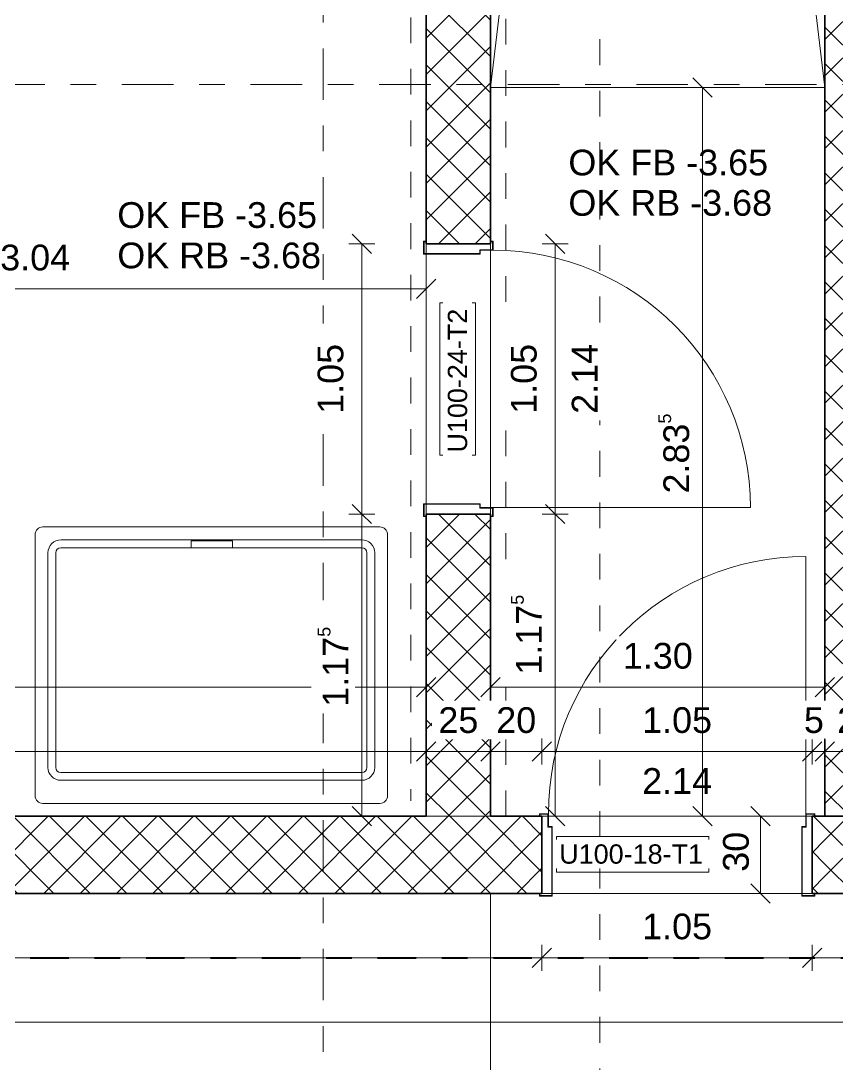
# Model space of a CAD drawing. Header units: metres. Extents: x -35.6 to 33, y -21.5 to 5.9.
# Drawn here: x -5.553 to -2.381, y -3.017 to 1.038 of the extents above; entities that cross this region are included whole.
import ezdxf

# ---------------------------------------------------------------- set-up
doc = ezdxf.new("R2010")
doc.units = ezdxf.units.M
for name, pattern in [('_Rasterlinie_', [0.375, 0.2, -0.05, 0.075, -0.05]), ('Grundrissdarstellung Sturz', [0.25, 0.15, -0.05, 0, -0.05]), ('Strichpunkt - Fein', [0.2, 0.1, -0.05, 0, -0.05]), ('Strichpunkt - Mittel', [0.35, 0.15, -0.1, 0, -0.1])]:
    doc.linetypes.add(name, pattern=pattern)
for name, color, linetype, lineweight in [('A-____-____-DIMS', 7, 'Continuous', 5), ('A-____-____-DIMS-50', 7, 'Continuous', 5), ('A-DETL-GENF-OTLN', 7, 'Continuous', 9), ('A-DOOR-____-IDEN', 7, 'Continuous', 5), ('A-DOOR-____-OTLN', 7, 'Continuous', 9), ('A-DOOR-FRAM-MCUT', 7, 'Continuous', 9), ('A-DOOR-OPNG-OTLN', 7, 'Continuous', 9), ('A-FLOR-____-OTLN', 7, 'Continuous', 9), ('A-FLOR-____-OVHD', 7, 'Strichpunkt - Fein', 9), ('A-WALL-____-MCUT', 7, 'Continuous', 35), ('A-WALL-____-PATT', 7, 'Continuous', 35), ('C-PRKG-____-OTLN', 7, 'Continuous', 9), ('G-____-____-DIMS', 7, 'Continuous', 5), ('Q-SPCQ-____-OTLN', 7, 'Continuous', 9), ('S-GRID-____-OTLN', 7, 'Continuous', 5)]:
    doc.layers.add(name, color=color, linetype=linetype, lineweight=lineweight)
doc.layers.add('A-____-MATC-OTLN', color=7, linetype='Strichpunkt - Mittel', lineweight=40, true_color=0x0080ff)
doc.styles.add('Arial', font='arial.ttf', dxfattribs={"height": 0.1})
doc.styles.add('Arial_1', font='arial.ttf', dxfattribs={"height": 0.075})
doc.dimstyles.new('Arial_2_00mm_fein', dxfattribs={"dimscale": 0.3048, "dimtxt": 0.102026, "dimasz": 0.246063, "dimexe": 0.164042, "dimexo": 0.0625, "dimgap": 0.123031, "dimtad": 1, "dimdec": 1, "dimlfac": 100, "dimrnd": 0.5, "dimdsep": 46, "dimtxsty": 'Arial', "dimblk1": 'OBLIQUE', "dimblk2": 'OBLIQUE', "dimsah": 1, "dimcen": 0.09, "dimazin": 0, "dimtfac": 1, "dimtdec": 4, "dimtix": 1, "dimtmove": 2, "dimatfit": 3, "dimfxl": 0.164042, "dimfxlon": 1, "dimtvp": 1, "dimtfill": 1, "dimtolj": 1, "dimtzin": 0, "dimarcsym": 2})
doc.dimstyles.new('Arial_2_00mm_fein_1', dxfattribs={"dimscale": 0.3048, "dimtxt": 0.102026, "dimasz": 0.246063, "dimexe": 0.164042, "dimexo": 0.0625, "dimgap": 0.123031, "dimtad": 1, "dimrnd": 0.005, "dimzin": 0, "dimdsep": 46, "dimtxsty": 'Arial', "dimblk1": 'OBLIQUE', "dimblk2": 'OBLIQUE', "dimsah": 1, "dimcen": 0.09, "dimazin": 0, "dimtfac": 1, "dimtdec": 4, "dimtix": 1, "dimtmove": 0, "dimatfit": 3, "dimfxl": 0.164042, "dimfxlon": 1, "dimtvp": 1, "dimtfill": 1, "dimtolj": 1, "dimtzin": 0, "dimarcsym": 2})
doc.dimstyles.new('Arial_2_00mm_fein_2', dxfattribs={"dimscale": 0.3048, "dimtxt": 0.102026, "dimasz": 0.246063, "dimexe": 0.164042, "dimexo": 0.0625, "dimgap": 0.123031, "dimtad": 1, "dimdec": 1, "dimlfac": 100, "dimrnd": 0.5, "dimdsep": 46, "dimtxsty": 'Arial', "dimblk1": 'OBLIQUE', "dimblk2": 'OBLIQUE', "dimsah": 1, "dimcen": 0.09, "dimazin": 0, "dimtfac": 1, "dimtdec": 4, "dimtix": 1, "dimtmove": 0, "dimatfit": 3, "dimfxl": 0.164042, "dimfxlon": 1, "dimtvp": 1, "dimtfill": 1, "dimtolj": 1, "dimtzin": 0, "dimarcsym": 2})
doc.dimstyles.new('Arial_2_00mm_fein_3', dxfattribs={"dimscale": 0.3048, "dimtxt": 0.102026, "dimasz": 0.246063, "dimexe": 0.164042, "dimexo": 0.0625, "dimgap": 0.123031, "dimtad": 1, "dimrnd": 0.005, "dimzin": 0, "dimdsep": 46, "dimtxsty": 'Arial', "dimblk1": 'OBLIQUE', "dimblk2": 'OBLIQUE', "dimsah": 1, "dimcen": 0.09, "dimazin": 0, "dimtfac": 1, "dimtdec": 4, "dimtix": 1, "dimtmove": 2, "dimatfit": 3, "dimfxl": 0.164042, "dimfxlon": 1, "dimtvp": 1, "dimtfill": 1, "dimtolj": 1, "dimtzin": 0, "dimarcsym": 2})
doc.dimstyles.new('SUB_Rohbau_fein_1', dxfattribs={"dimscale": 0.3048, "dimtxt": 0.102026, "dimasz": 0.246063, "dimexe": 0.164042, "dimexo": 0.0625, "dimgap": 0.123031, "dimtad": 1, "dimrnd": 0.005, "dimzin": 0, "dimdsep": 46, "dimtxsty": 'Arial', "dimblk1": 'OBLIQUE', "dimblk2": 'OBLIQUE', "dimsah": 1, "dimcen": 0.09, "dimazin": 0, "dimtfac": 1, "dimtdec": 4, "dimtix": 1, "dimtmove": 0, "dimatfit": 3, "dimfxl": 0.164042, "dimfxlon": 1, "dimtvp": 1, "dimtfill": 1, "dimtolj": 1, "dimtzin": 0, "dimarcsym": 2})
pattern_1 = [(45, (0, 0), (-0.0707107, 0.0707107), []), (135, (0, 0), (-0.0707107, -0.0707107), [])]

# ---------------------------------------------------------------- blocks, each defined once
blk = doc.blocks.new('PP_Parkplatz - 2650 x 5000-V8--01_UG_OK_FFB_AF_ru')
at = {"layer": 'C-PRKG-____-OTLN', "color": 253, "true_color": 0x999999}
for p, q in [((-3.728, -7.3523), (-3.728, -2.3534)), ((-3.728, -7.3523), (-3.728, -2.3534)), ((-3.728, -2.3534), (-3.728, -7.3523))]:
    blk.add_line(p, q, dxfattribs=at)
blk = doc.blocks.new('TU DF 1 - Stahlzarge - stumpf einschlagend - ML - 1050 x 2140 - EI30-33618918--01_UG_OK_FFB_AF_ru')
at = {"layer": 'A-DOOR-____-OTLN', "linetype": 'Grundrissdarstellung Sturz'}
for p, q in [((-0.525, 0.125), (0.525, 0.125)), ((-0.525, -0.125), (0.525, -0.125))]:
    blk.add_line(p, q, dxfattribs=at)
at = {"layer": 'A-DOOR-FRAM-MCUT'}
for p, q in [((-0.5, 0.135), (-0.535, 0.135)), ((-0.535, 0.135), (-0.535, 0.125)), ((-0.533, 0.125), (-0.533, 0.133)), ((-0.533, 0.133), (-0.502, 0.133)), ((-0.502, 0.133), (-0.502, 0.083)), ((-0.5, 0.085), (-0.5, 0.135)), ((0.535, 0.135), (0.5, 0.135)), ((0.5, 0.135), (0.5, 0.085)), ((0.502, 0.083), (0.502, 0.133)), ((0.502, 0.133), (0.533, 0.133)), ((0.533, 0.133), (0.533, 0.125)), ((0.535, 0.125), (0.535, 0.135)), ((-0.502, 0.083), (-0.487, 0.083)), ((-0.485, 0.085), (-0.5, 0.085)), ((-0.487, 0.083), (-0.487, -0.133)), ((-0.485, -0.135), (-0.485, 0.085)), ((0.5, 0.085), (0.485, 0.085)), ((0.485, 0.085), (0.485, -0.135)), ((0.487, -0.133), (0.487, 0.083)), ((0.487, 0.083), (0.502, 0.083)), ((-0.535, -0.125), (-0.535, -0.135)), ((-0.535, -0.135), (-0.485, -0.135)), ((-0.533, -0.133), (-0.533, -0.125)), ((-0.487, -0.133), (-0.533, -0.133)), ((0.485, -0.135), (0.535, -0.135)), ((0.533, -0.133), (0.487, -0.133)), ((0.533, -0.125), (0.533, -0.133)), ((0.535, -0.135), (0.535, -0.125))]:
    blk.add_line(p, q, dxfattribs=at)
at = {"layer": 'A-DOOR-OPNG-OTLN'}
blk.add_line((0.5, 0.135), (0.5, 1.135), dxfattribs=at)
blk.add_arc((0.5, 0.135), 1, 90, 180, dxfattribs=at)
blk = doc.blocks.new('TU DF 1 - Stahlzarge - stumpf einschlagend - ML - 1050 x 2140 - EI30-selbstschliessend-32256519--01_UG_OK_FFB_AF_ru')
at = {"layer": 'A-DOOR-____-OTLN', "linetype": 'Grundrissdarstellung Sturz'}
for p, q in [((-0.525, 0.15), (0.525, 0.15)), ((-0.525, -0.15), (0.525, -0.15))]:
    blk.add_line(p, q, dxfattribs=at)
at = {"layer": 'A-DOOR-FRAM-MCUT'}
for p, q in [((-0.5, 0.16), (-0.535, 0.16)), ((-0.535, 0.16), (-0.535, 0.15)), ((-0.533, 0.15), (-0.533, 0.158)), ((-0.533, 0.158), (-0.502, 0.158)), ((-0.502, 0.158), (-0.502, 0.108)), ((-0.5, 0.11), (-0.5, 0.16)), ((0.535, 0.16), (0.5, 0.16)), ((0.5, 0.16), (0.5, 0.11)), ((0.502, 0.108), (0.502, 0.158)), ((0.502, 0.158), (0.533, 0.158)), ((0.533, 0.158), (0.533, 0.15)), ((0.535, 0.15), (0.535, 0.16)), ((-0.502, 0.108), (-0.487, 0.108)), ((-0.485, 0.11), (-0.5, 0.11)), ((-0.487, 0.108), (-0.487, -0.158)), ((-0.485, -0.16), (-0.485, 0.11)), ((0.5, 0.11), (0.485, 0.11)), ((0.485, 0.11), (0.485, -0.16)), ((0.487, -0.158), (0.487, 0.108)), ((0.487, 0.108), (0.502, 0.108)), ((-0.535, -0.15), (-0.535, -0.16)), ((-0.535, -0.16), (-0.485, -0.16)), ((-0.533, -0.158), (-0.533, -0.15)), ((-0.487, -0.158), (-0.533, -0.158)), ((0.485, -0.16), (0.535, -0.16)), ((0.533, -0.158), (0.487, -0.158)), ((0.533, -0.15), (0.533, -0.158)), ((0.535, -0.16), (0.535, -0.15))]:
    blk.add_line(p, q, dxfattribs=at)
at = {"layer": 'A-DOOR-OPNG-OTLN'}
blk.add_line((0.5, 0.16), (0.5, 1.16), dxfattribs=at)
blk.add_arc((0.5, 0.16), 1, 90, 180, dxfattribs=at)
blk = doc.blocks.new('Müllcontainer-1100 L - schwarz-21101845--01_UG_OK_FFB_AF_ru')
at = {"layer": 'Q-SPCQ-____-OTLN'}
for p, q in [((0.655, 0.775), (-0.655, 0.775)), ((-0.685, 0.745), (-0.685, -0.27)), ((0.685, -0.27), (0.685, 0.745)), ((0.585, 0.694), (-0.585, 0.694)), ((-0.584, 0.725), (0.584, 0.725)), ((-0.0783, 0.7205), (-0.0783, 0.6962)), ((-0.0683, 0.7205), (-0.0783, 0.7205)), ((-0.0683, 0.7205), (0.0728, 0.7205)), ((0.0828, 0.7205), (0.0728, 0.7205)), ((0.0828, 0.6962), (0.0828, 0.7205)), ((-0.635, -0.16), (-0.635, 0.674)), ((-0.605, 0.674), (-0.605, -0.16)), ((0.605, -0.16), (0.605, 0.674)), ((0.635, 0.674), (0.635, -0.16)), ((-0.585, -0.18), (0.585, -0.18)), ((0.585, -0.21), (-0.585, -0.21)), ((-0.655, -0.3), (0.655, -0.3))]:
    blk.add_line(p, q, dxfattribs=at)
for centre, radius, start, end in [((-0.655, 0.745), 0.03, 90, 180), ((0.655, 0.745), 0.03, 360, 90), ((-0.584, 0.674), 0.051, 90, 180), ((-0.585, 0.674), 0.02, 90, 180), ((0.584, 0.674), 0.051, 0, 90), ((0.585, 0.674), 0.02, 360, 90), ((-0.585, -0.16), 0.05, 180, 270), ((-0.585, -0.16), 0.02, 180, 270), ((0.585, -0.16), 0.02, 270, 0), ((0.585, -0.16), 0.05, 270, 0), ((-0.655, -0.27), 0.03, 180, 270), ((0.655, -0.27), 0.03, 270, 0)]:
    blk.add_arc(centre, radius, start, end, dxfattribs=at)
blk = doc.blocks.new('Rampenpfeil - Regulär-39786314--01_UG_OK_FFB_AF_ru')
at = {"layer": 'A-DETL-GENF-OTLN'}
for p, q in [((3.8825, 0.8344), (0, 1.3)), ((0, 0), (3.8825, 0.4656))]:
    blk.add_line(p, q, dxfattribs=at)
blk = doc.blocks.new('DE_Detailverweis - mit_Rahmen-56961640--01_UG_OK_FFB_AF_ru')
at = {"layer": 'A-DETL-GENF-OTLN', "color": 30, "linetype": 'Strichpunkt - Fein', "true_color": 0xff8000}
blk.add_line((19.26, 0), (19.26, 22.795), dxfattribs=at)
blk = doc.blocks.new('DIMBLOCK41--01_UG_OK_FFB_AF_ru')
at = {"layer": 'A-____-____-DIMS-50'}
for p, q in [((-9.933, -1.8015), (-9.933, -1.7515)), ((-9.933, -1.8015), (-9.8955, -1.764)), ((-3.978, -1.8015), (-3.978, -1.7515)), ((-3.978, -1.8015), (-3.9405, -1.764)), ((-9.933, -1.8015), (-9.9705, -1.839)), ((-9.933, -1.8015), (-3.978, -1.8015)), ((-9.933, -1.8015), (-9.933, -1.8515)), ((-3.978, -1.8015), (-4.0155, -1.839)), ((-3.978, -1.8015), (-3.978, -1.8515))]:
    blk.add_line(p, q, dxfattribs=at)
at = {"layer": 'A-____-____-DIMS-50', "color": 0, "insert": (-7.1172, -1.6294), "char_height": 0.1, "width": 0.388091, "attachment_point": 1, "line_spacing_factor": 0.941778, "style": 'Arial', "bg_fill": 3, "box_fill_scale": 1.25, "bg_fill_color": 256, "bg_fill_true_color": 13158600, "bg_fill_transparency": 0}
blk.add_mtext('5.95\\A2\\H0.5x;\\S5^  ;\\H2x;', dxfattribs=at)
blk = doc.blocks.new('_Oblique')
at = {"color": 0, "linetype": 'ByBlock', "lineweight": -2}
blk.add_line((-0.5, -0.5), (0.5, 0.5), dxfattribs=at)
blk = doc.blocks.new('DIMBLOCK42--01_UG_OK_FFB_AF_ru')
at = {"layer": 'A-____-____-DIMS-50'}
for p, q in [((-3.978, -1.8015), (-3.978, -1.7515)), ((-3.978, -1.8015), (-3.9405, -1.764)), ((-3.728, -1.8015), (-3.728, -1.7515)), ((-3.728, -1.8015), (-3.6905, -1.764)), ((-3.978, -1.8015), (-4.0155, -1.839)), ((-3.978, -1.8015), (-3.728, -1.8015)), ((-3.978, -1.8015), (-3.978, -1.8515)), ((-3.728, -1.8015), (-3.7655, -1.839)), ((-3.728, -1.8015), (-3.728, -1.8515))]:
    blk.add_line(p, q, dxfattribs=at)
at = {"layer": 'A-____-____-DIMS-50', "color": 0, "insert": (-3.9306, -1.6294), "char_height": 0.1, "width": 0.186088, "attachment_point": 1, "line_spacing_factor": 0.941778, "style": 'Arial', "bg_fill": 3, "box_fill_scale": 1.25, "bg_fill_color": 256, "bg_fill_true_color": 13158600, "bg_fill_transparency": 0}
blk.add_mtext('25', dxfattribs=at)
blk = doc.blocks.new('DIMBLOCK43--01_UG_OK_FFB_AF_ru')
at = {"layer": 'A-____-____-DIMS-50'}
for p, q in [((-3.728, -1.8015), (-3.728, -1.7515)), ((-3.728, -1.8015), (-3.6905, -1.764)), ((-3.528, -1.8015), (-3.528, -1.7515)), ((-3.528, -1.8015), (-3.4905, -1.764)), ((-3.728, -1.8015), (-3.7655, -1.839)), ((-3.728, -1.8015), (-3.528, -1.8015)), ((-3.728, -1.8015), (-3.728, -1.8515)), ((-3.528, -1.8015), (-3.5655, -1.839)), ((-3.528, -1.8015), (-3.528, -1.8515))]:
    blk.add_line(p, q, dxfattribs=at)
at = {"layer": 'A-____-____-DIMS-50', "color": 0, "insert": (-3.7056, -1.6294), "char_height": 0.1, "width": 0.186088, "attachment_point": 1, "line_spacing_factor": 0.941778, "style": 'Arial', "bg_fill": 3, "box_fill_scale": 1.25, "bg_fill_color": 256, "bg_fill_true_color": 13158600, "bg_fill_transparency": 0}
blk.add_mtext('20', dxfattribs=at)
blk = doc.blocks.new('DIMBLOCK44--01_UG_OK_FFB_AF_ru')
at = {"layer": 'A-____-____-DIMS-50'}
for p, q in [((-3.528, -1.8015), (-3.528, -1.7515)), ((-3.528, -1.8015), (-3.4905, -1.764)), ((-2.478, -1.8015), (-2.478, -1.7515)), ((-2.478, -1.8015), (-2.4405, -1.764)), ((-3.528, -1.8015), (-3.5655, -1.839)), ((-3.528, -1.8015), (-2.478, -1.8015)), ((-3.528, -1.8015), (-3.528, -1.8515)), ((-2.478, -1.8015), (-2.5155, -1.839)), ((-2.478, -1.8015), (-2.478, -1.8515))]:
    blk.add_line(p, q, dxfattribs=at)
at = {"layer": 'A-____-____-DIMS-50', "color": 0, "char_height": 0.1, "width": 0.325653, "attachment_point": 1, "line_spacing_factor": 0.941778, "style": 'Arial', "bg_fill": 3, "box_fill_scale": 1.25, "bg_fill_color": 256, "bg_fill_true_color": 13158600, "bg_fill_transparency": 0}
for s, insert in [('1.05', (-3.1387, -1.6294)), ('2.14', (-3.1387, -1.8661))]:
    blk.add_mtext(s, dxfattribs=dict(at, insert=insert))
blk = doc.blocks.new('DIMBLOCK45--01_UG_OK_FFB_AF_ru')
at = {"layer": 'A-____-____-DIMS-50'}
for p, q in [((-2.478, -1.8015), (-2.478, -1.7515)), ((-2.478, -1.8015), (-2.4405, -1.764)), ((-2.428, -1.8015), (-2.428, -1.7515)), ((-2.428, -1.8015), (-2.3905, -1.764)), ((-2.478, -1.8015), (-2.5155, -1.839)), ((-2.478, -1.8015), (-2.428, -1.8015)), ((-2.478, -1.8015), (-2.478, -1.8515)), ((-2.428, -1.8015), (-2.4655, -1.839)), ((-2.428, -1.8015), (-2.428, -1.8515))]:
    blk.add_line(p, q, dxfattribs=at)
at = {"layer": 'A-____-____-DIMS-50', "color": 0, "insert": (-2.5098, -1.6294), "char_height": 0.1, "width": 0.093044, "attachment_point": 1, "line_spacing_factor": 0.941778, "style": 'Arial', "bg_fill": 3, "box_fill_scale": 1.25, "bg_fill_color": 256, "bg_fill_true_color": 13158600, "bg_fill_transparency": 0}
blk.add_mtext('5', dxfattribs=at)
blk = doc.blocks.new('DIMBLOCK46--01_UG_OK_FFB_AF_ru')
at = {"layer": 'A-____-____-DIMS-50'}
for p, q in [((-2.428, -1.8015), (-2.428, -1.7515)), ((-2.428, -1.8015), (-2.3905, -1.764)), ((-2.178, -1.8015), (-2.178, -1.7515)), ((-2.178, -1.8015), (-2.1405, -1.764)), ((-2.428, -1.8015), (-2.4655, -1.839)), ((-2.428, -1.8015), (-2.178, -1.8015)), ((-2.428, -1.8015), (-2.428, -1.8515)), ((-2.178, -1.8015), (-2.2155, -1.839)), ((-2.178, -1.8015), (-2.178, -1.8515))]:
    blk.add_line(p, q, dxfattribs=at)
at = {"layer": 'A-____-____-DIMS-50', "color": 0, "insert": (-2.3806, -1.6294), "char_height": 0.1, "width": 0.186088, "attachment_point": 1, "line_spacing_factor": 0.941778, "style": 'Arial', "bg_fill": 3, "box_fill_scale": 1.25, "bg_fill_color": 256, "bg_fill_true_color": 13158600, "bg_fill_transparency": 0}
blk.add_mtext('25', dxfattribs=at)
blk = doc.blocks.new('DIMBLOCK58--01_UG_OK_FFB_AF_ru')
at = {"layer": 'A-____-____-DIMS-50'}
for p, q in [((-3.728, -1.5515), (-3.728, -1.5015)), ((-3.728, -1.5515), (-3.6905, -1.514)), ((-2.428, -1.5515), (-2.428, -1.5015)), ((-2.428, -1.5515), (-2.3905, -1.514)), ((-3.728, -1.5515), (-3.7655, -1.589)), ((-3.728, -1.5515), (-2.428, -1.5515)), ((-3.728, -1.5515), (-3.728, -1.6015)), ((-2.428, -1.5515), (-2.4655, -1.589)), ((-2.428, -1.5515), (-2.428, -1.6015))]:
    blk.add_line(p, q, dxfattribs=at)
at = {"layer": 'A-____-____-DIMS-50', "color": 0, "insert": (-3.2137, -1.3794), "char_height": 0.1, "width": 0.325653, "attachment_point": 1, "line_spacing_factor": 0.941778, "style": 'Arial', "bg_fill": 3, "box_fill_scale": 1.25, "bg_fill_color": 256, "bg_fill_true_color": 13158600, "bg_fill_transparency": 0}
blk.add_mtext('1.30', dxfattribs=at)
blk = doc.blocks.new('DIMBLOCK59--01_UG_OK_FFB_AF_ru')
at = {"layer": 'A-____-____-DIMS-50'}
for p, q in [((-12.633, -1.5515), (-12.633, -1.5015)), ((-12.633, -1.5515), (-12.5955, -1.514)), ((-3.978, -1.5515), (-3.978, -1.5015)), ((-3.978, -1.5515), (-3.9405, -1.514)), ((-12.633, -1.5515), (-12.6705, -1.589)), ((-12.633, -1.5515), (-3.978, -1.5515)), ((-12.633, -1.5515), (-12.633, -1.6015)), ((-3.978, -1.5515), (-4.0155, -1.589)), ((-3.978, -1.5515), (-3.978, -1.6015))]:
    blk.add_line(p, q, dxfattribs=at)
at = {"layer": 'A-____-____-DIMS-50', "color": 0, "insert": (-8.4672, -1.3794), "char_height": 0.1, "width": 0.388091, "attachment_point": 1, "line_spacing_factor": 0.941778, "style": 'Arial', "bg_fill": 3, "box_fill_scale": 1.25, "bg_fill_color": 256, "bg_fill_true_color": 13158600, "bg_fill_transparency": 0}
blk.add_mtext('8.65\\A2\\H0.5x;\\S5^  ;\\H2x;', dxfattribs=at)
blk = doc.blocks.new('DIMBLOCK81--01_UG_OK_FFB_AF_ru')
at = {"layer": 'A-____-____-DIMS-50'}
for p, q in [((-2.679, -2.0534), (-2.7165, -2.0159)), ((-2.679, -2.0534), (-2.729, -2.0534)), ((-2.679, -2.0534), (-2.679, -2.3534)), ((-2.679, -2.0534), (-2.6415, -2.0909)), ((-2.679, -2.0534), (-2.629, -2.0534)), ((-2.679, -2.3534), (-2.7165, -2.3159)), ((-2.679, -2.3534), (-2.729, -2.3534)), ((-2.679, -2.3534), (-2.6415, -2.3909)), ((-2.679, -2.3534), (-2.629, -2.3534))]:
    blk.add_line(p, q, dxfattribs=at)
at = {"layer": 'A-____-____-DIMS-50', "color": 0, "insert": (-2.8242, -2.269), "char_height": 0.1, "width": 0.186088, "attachment_point": 1, "rotation": 90, "line_spacing_factor": 0.941778, "style": 'Arial', "bg_fill": 3, "box_fill_scale": 1.25, "bg_fill_color": 256, "bg_fill_true_color": 13158600, "bg_fill_transparency": 0}
blk.add_mtext('30', dxfattribs=at)
blk = doc.blocks.new('DIMBLOCK82--01_UG_OK_FFB_AF_ru')
at = {"layer": 'A-____-____-DIMS-50'}
for p, q in [((-2.904, 0.7791), (-2.9415, 0.8166)), ((-2.904, 0.7791), (-2.954, 0.7791)), ((-2.904, 0.7791), (-2.904, -2.0534)), ((-2.904, 0.7791), (-2.8665, 0.7416)), ((-2.904, 0.7791), (-2.854, 0.7791)), ((-2.904, -2.0534), (-2.9415, -2.0159)), ((-2.904, -2.0534), (-2.954, -2.0534)), ((-2.904, -2.0534), (-2.8665, -2.0909)), ((-2.904, -2.0534), (-2.854, -2.0534))]:
    blk.add_line(p, q, dxfattribs=at)
at = {"layer": 'A-____-____-DIMS-50', "color": 0, "insert": (-3.076, -0.7989), "char_height": 0.1, "width": 0.388091, "attachment_point": 1, "rotation": 90, "line_spacing_factor": 0.941778, "style": 'Arial', "bg_fill": 3, "box_fill_scale": 1.25, "bg_fill_color": 256, "bg_fill_true_color": 13158600, "bg_fill_transparency": 0}
blk.add_mtext('2.83\\A2\\H0.5x;\\S5^  ;\\H2x;', dxfattribs=at)
blk = doc.blocks.new('DIMBLOCK83--01_UG_OK_FFB_AF_ru')
at = {"layer": 'A-____-____-DIMS-50'}
for p, q in [((-3.4766, -0.8784), (-3.5141, -0.8409)), ((-3.4766, -0.8784), (-3.5266, -0.8784)), ((-3.4766, -2.0534), (-3.4766, -0.8784)), ((-3.4766, -0.8784), (-3.4391, -0.9159)), ((-3.4766, -0.8784), (-3.4266, -0.8784)), ((-3.4766, -2.0534), (-3.5141, -2.0159)), ((-3.4766, -2.0534), (-3.5266, -2.0534)), ((-3.4766, -2.0534), (-3.4391, -2.0909)), ((-3.4766, -2.0534), (-3.4266, -2.0534))]:
    blk.add_line(p, q, dxfattribs=at)
at = {"layer": 'A-____-____-DIMS-50', "color": 0, "insert": (-3.6487, -1.503), "char_height": 0.1, "width": 0.388091, "attachment_point": 1, "rotation": 90, "line_spacing_factor": 0.941778, "style": 'Arial', "bg_fill": 3, "box_fill_scale": 1.25, "bg_fill_color": 256, "bg_fill_true_color": 13158600, "bg_fill_transparency": 0}
blk.add_mtext('1.17\\A2\\H0.5x;\\S5^  ;\\H2x;', dxfattribs=at)
blk = doc.blocks.new('DIMBLOCK84--01_UG_OK_FFB_AF_ru')
at = {"layer": 'A-____-____-DIMS-50'}
for p, q in [((-3.4766, 0.1716), (-3.5141, 0.2091)), ((-3.4766, 0.1716), (-3.5266, 0.1716)), ((-3.4766, -0.8784), (-3.4766, 0.1716)), ((-3.4766, 0.1716), (-3.4391, 0.1341)), ((-3.4766, 0.1716), (-3.4266, 0.1716)), ((-3.4766, -0.8784), (-3.5141, -0.8409)), ((-3.4766, -0.8784), (-3.5266, -0.8784)), ((-3.4766, -0.8784), (-3.4391, -0.9159)), ((-3.4766, -0.8784), (-3.4266, -0.8784))]:
    blk.add_line(p, q, dxfattribs=at)
at = {"layer": 'A-____-____-DIMS-50', "color": 0, "char_height": 0.1, "width": 0.325653, "attachment_point": 1, "rotation": 90, "line_spacing_factor": 0.941778, "style": 'Arial', "bg_fill": 3, "box_fill_scale": 1.25, "bg_fill_color": 256, "bg_fill_true_color": 13158600, "bg_fill_transparency": 0}
for s, insert in [('1.05', (-3.6487, -0.4891)), ('2.14', (-3.412, -0.4891))]:
    blk.add_mtext(s, dxfattribs=dict(at, insert=insert))
blk = doc.blocks.new('DIMBLOCK96--01_UG_OK_FFB_AF_ru')
at = {"layer": 'A-____-____-DIMS-50'}
for p, q in [((-4.228, 0.1716), (-4.2655, 0.2091)), ((-4.228, 0.1716), (-4.278, 0.1716)), ((-4.228, 0.1716), (-4.228, -0.8784)), ((-4.228, 0.1716), (-4.1905, 0.1341)), ((-4.228, 0.1716), (-4.178, 0.1716)), ((-4.228, -0.8784), (-4.2655, -0.8409)), ((-4.228, -0.8784), (-4.278, -0.8784)), ((-4.228, -0.8784), (-4.1905, -0.9159)), ((-4.228, -0.8784), (-4.178, -0.8784))]:
    blk.add_line(p, q, dxfattribs=at)
at = {"layer": 'A-____-____-DIMS-50', "color": 0, "insert": (-4.4, -0.4891), "char_height": 0.1, "width": 0.325653, "attachment_point": 1, "rotation": 90, "line_spacing_factor": 0.941778, "style": 'Arial', "bg_fill": 3, "box_fill_scale": 1.25, "bg_fill_color": 256, "bg_fill_true_color": 13158600, "bg_fill_transparency": 0}
blk.add_mtext('1.05', dxfattribs=at)
blk = doc.blocks.new('DIMBLOCK97--01_UG_OK_FFB_AF_ru')
at = {"layer": 'A-____-____-DIMS-50'}
for p, q in [((-4.228, -0.8784), (-4.2655, -0.8409)), ((-4.228, -0.8784), (-4.278, -0.8784)), ((-4.228, -0.8784), (-4.228, -2.0534)), ((-4.228, -0.8784), (-4.1905, -0.9159)), ((-4.228, -0.8784), (-4.178, -0.8784)), ((-4.228, -2.0534), (-4.2655, -2.0159)), ((-4.228, -2.0534), (-4.278, -2.0534)), ((-4.228, -2.0534), (-4.1905, -2.0909)), ((-4.228, -2.0534), (-4.178, -2.0534))]:
    blk.add_line(p, q, dxfattribs=at)
at = {"layer": 'A-____-____-DIMS-50', "color": 0, "insert": (-4.4, -1.6276), "char_height": 0.1, "width": 0.388091, "attachment_point": 1, "rotation": 90, "line_spacing_factor": 0.941778, "style": 'Arial', "bg_fill": 3, "box_fill_scale": 1.25, "bg_fill_color": 256, "bg_fill_true_color": 13158600, "bg_fill_transparency": 0}
blk.add_mtext('1.17\\A2\\H0.5x;\\S5^  ;\\H2x;', dxfattribs=at)
blk = doc.blocks.new('DIMBLOCK102--01_UG_OK_FFB_AF_ru')
at = {"layer": 'A-____-____-DIMS-50'}
for p, q in [((-7.018, -0.0034), (-7.018, 0.0466)), ((-3.978, -0.0034), (-3.978, 0.0466)), ((-7.018, -0.0034), (-6.9805, 0.0341)), ((-3.978, -0.0034), (-3.9405, 0.0341)), ((-7.018, -0.0034), (-7.0555, -0.0409)), ((-7.018, -0.0034), (-3.978, -0.0034)), ((-7.018, -0.0034), (-7.018, -0.0534)), ((-3.978, -0.0034), (-4.0155, -0.0409)), ((-3.978, -0.0034), (-3.978, -0.0534))]:
    blk.add_line(p, q, dxfattribs=at)
at = {"layer": 'A-____-____-DIMS-50', "color": 0, "insert": (-5.6337, 0.1686), "char_height": 0.1, "width": 0.325653, "attachment_point": 1, "line_spacing_factor": 0.941778, "style": 'Arial', "bg_fill": 3, "box_fill_scale": 1.25, "bg_fill_color": 256, "bg_fill_true_color": 13158600, "bg_fill_transparency": 0}
blk.add_mtext('3.04', dxfattribs=at)
blk = doc.blocks.new('DIMBLOCK113--01_UG_OK_FFB_AF_ru')
at = {"layer": 'A-____-____-DIMS-50'}
for p, q in [((-9.933, -2.6034), (-9.933, -2.5534)), ((-3.528, -2.6034), (-3.528, -2.5534)), ((-9.933, -2.6034), (-9.8955, -2.5659)), ((-3.528, -2.6034), (-3.4905, -2.5659)), ((-9.933, -2.6034), (-9.9705, -2.6409)), ((-9.933, -2.6034), (-3.528, -2.6034)), ((-9.933, -2.6034), (-9.933, -2.6534)), ((-3.528, -2.6034), (-3.5655, -2.6409)), ((-3.528, -2.6034), (-3.528, -2.6534))]:
    blk.add_line(p, q, dxfattribs=at)
at = {"layer": 'A-____-____-DIMS-50', "color": 0, "insert": (-6.8922, -2.4314), "char_height": 0.1, "width": 0.388091, "attachment_point": 1, "line_spacing_factor": 0.941778, "style": 'Arial', "bg_fill": 3, "box_fill_scale": 1.25, "bg_fill_color": 256, "bg_fill_true_color": 13158600, "bg_fill_transparency": 0}
blk.add_mtext('6.40\\A2\\H0.5x;\\S5^  ;\\H2x;', dxfattribs=at)
blk = doc.blocks.new('DIMBLOCK114--01_UG_OK_FFB_AF_ru')
at = {"layer": 'A-____-____-DIMS-50'}
for p, q in [((-3.528, -2.6034), (-3.528, -2.5534)), ((-2.478, -2.6034), (-2.478, -2.5534)), ((-3.528, -2.6034), (-3.4905, -2.5659)), ((-2.478, -2.6034), (-2.4405, -2.5659)), ((-3.528, -2.6034), (-3.5655, -2.6409)), ((-3.528, -2.6034), (-2.478, -2.6034)), ((-3.528, -2.6034), (-3.528, -2.6534)), ((-2.478, -2.6034), (-2.5155, -2.6409)), ((-2.478, -2.6034), (-2.478, -2.6534))]:
    blk.add_line(p, q, dxfattribs=at)
at = {"layer": 'A-____-____-DIMS-50', "color": 0, "insert": (-3.1387, -2.4314), "char_height": 0.1, "width": 0.325653, "attachment_point": 1, "line_spacing_factor": 0.941778, "style": 'Arial', "bg_fill": 3, "box_fill_scale": 1.25, "bg_fill_color": 256, "bg_fill_true_color": 13158600, "bg_fill_transparency": 0}
blk.add_mtext('1.05', dxfattribs=at)
blk = doc.blocks.new('DIMBLOCK115--01_UG_OK_FFB_AF_ru')
at = {"layer": 'A-____-____-DIMS-50'}
for p, q in [((-2.478, -2.6034), (-2.478, -2.5534)), ((16.672, -2.6034), (16.672, -2.5534)), ((-2.478, -2.6034), (-2.4405, -2.5659)), ((16.672, -2.6034), (16.7095, -2.5659)), ((-2.478, -2.6034), (-2.5155, -2.6409)), ((-2.478, -2.6034), (16.672, -2.6034)), ((-2.478, -2.6034), (-2.478, -2.6534)), ((16.672, -2.6034), (16.6345, -2.6409)), ((16.672, -2.6034), (16.672, -2.6534))]:
    blk.add_line(p, q, dxfattribs=at)
at = {"layer": 'A-____-____-DIMS-50', "color": 0, "insert": (6.9225, -2.4314), "char_height": 0.1, "width": 0.418697, "attachment_point": 1, "line_spacing_factor": 0.941778, "style": 'Arial', "bg_fill": 3, "box_fill_scale": 1.25, "bg_fill_color": 256, "bg_fill_true_color": 13158600, "bg_fill_transparency": 0}
blk.add_mtext('19.15', dxfattribs=at)
blk = doc.blocks.new('DIMBLOCK119--01_UG_OK_FFB_AF_ru')
at = {"layer": 'A-____-____-DIMS-50'}
for p, q in [((-13.183, -2.8534), (-13.183, -2.8034)), ((-13.183, -2.8534), (-13.1455, -2.8159)), ((25.382, -2.8534), (25.382, -2.8034)), ((25.382, -2.8534), (25.4195, -2.8159)), ((-13.183, -2.8534), (-13.2205, -2.8909)), ((-13.183, -2.8534), (25.382, -2.8534)), ((-13.183, -2.8534), (-13.183, -2.9034)), ((25.382, -2.8534), (25.3445, -2.8909)), ((25.382, -2.8534), (25.382, -2.9034))]:
    blk.add_line(p, q, dxfattribs=at)
at = {"layer": 'A-____-____-DIMS-50', "color": 0, "insert": (5.899, -2.6814), "char_height": 0.1, "width": 0.481134, "attachment_point": 1, "line_spacing_factor": 0.941778, "style": 'Arial', "bg_fill": 3, "box_fill_scale": 1.25, "bg_fill_color": 256, "bg_fill_true_color": 13158600, "bg_fill_transparency": 0}
blk.add_mtext('38.56\\A2\\H0.5x;\\S5^  ;\\H2x;', dxfattribs=at)

msp = doc.modelspace()

# ---------------------------------------------------------------- hatches: boundary and pattern name
at = {"layer": 'A-WALL-____-PATT', "lineweight": 9}
h = msp.add_hatch(dxfattribs=at)
h.set_pattern_fill('FP_1', color=256, style=0, pattern_type=2)
h.set_pattern_definition(pattern_1)
h.paths.add_polyline_path([(-2.428, -2.0534), (-2.178, -2.0534), (-2.178, 4.6615), (-2.428, 4.6615), (-2.428, -1.8387)])
h = msp.add_hatch(dxfattribs=at)
h.set_pattern_fill('FP_1', color=256, style=0, pattern_type=2)
h.set_pattern_definition(pattern_1)
h.paths.add_polyline_path([(-3.728, -2.0534), (-3.728, -0.8784), (-3.978, -0.8784), (-3.978, -2.0534)])
h.paths.add_polyline_path([(-3.728, 0.1716), (-3.728, 2.4516), (-3.978, 2.4516), (-3.978, 0.1716)])
h = msp.add_hatch(dxfattribs=at)
h.set_pattern_fill('FP_1', color=256, style=0, pattern_type=2)
h.set_pattern_definition(pattern_1)
h.paths.add_polyline_path([(-9.7928, -2.3534), (-3.528, -2.3532), (-3.528, -2.0534), (-9.933, -2.0534), (-9.933, -2.3534), (-9.878, -2.3534)])
h.paths.add_polyline_path([(-11.533, -2.3534), (-11.533, -2.0534), (-12.983, -2.0534), (-12.983, -2.3534), (-12.528, -2.3534)])
h.paths.add_polyline_path([(-2.428, -2.3534), (-2.428, -2.0534), (-2.478, -2.0534), (-2.478, -2.3534)])
h = msp.add_hatch(dxfattribs=at)
h.set_pattern_fill('FP_1', color=256, style=0, pattern_type=2)
h.set_pattern_definition(pattern_1)
h.paths.add_polyline_path([(3.102, -2.3534), (3.102, -2.0534), (-2.428, -2.0534), (-2.428, -2.3534), (2.9649, -2.3534)])

# ---------------------------------------------------------------- linework, layer by layer
at = {"layer": 'A-DOOR-____-IDEN', "flags": 128}
for points in [[(-3.9248, -0.6495), (-3.9248, -0.0575), (-3.7858, -0.0575), (-3.7858, -0.6495)], [(-3.4709, -2.1316), (-2.8789, -2.1316), (-2.8789, -2.2706), (-3.4709, -2.2706)]]:
    msp.add_lwpolyline(points, close=True, dxfattribs=at)
at = {"layer": 'A-FLOR-____-OTLN'}
for p, q in [((-2.428, 0.7791), (-3.728, 0.7791)), ((-3.978, 0.1336), (-3.978, 0.1716)), ((-3.728, 0.1716), (-3.728, 0.1486)), ((-3.978, -0.8385), (-3.978, 0.1316)), ((-3.728, 0.1466), (-3.728, -0.8534)), ((-3.978, -0.8784), (-3.978, -0.8404)), ((-3.728, -0.8554), (-3.728, -0.8784)), ((-3.528, -2.0534), (-3.505, -2.0534)), ((-3.503, -2.0534), (-2.503, -2.0534)), ((-2.501, -2.0534), (-2.478, -2.0534)), ((-3.528, -2.3534), (-3.49, -2.3534)), ((-3.4881, -2.3534), (-2.5179, -2.3534)), ((-2.516, -2.3534), (-2.478, -2.3534))]:
    msp.add_line(p, q, dxfattribs=at)
at = {"layer": 'A-FLOR-____-OVHD'}
for p, q in [((-3.668, -2.0534), (-3.668, 4.6615)), ((-4.038, 2.2516), (-4.038, -1.9934)), ((11.227, -2.0534), (-26.968, -2.0534))]:
    msp.add_line(p, q, dxfattribs=at)
at = {"layer": 'A-WALL-____-MCUT'}
for p, q in [((-3.728, 0.1716), (-3.728, 4.6615)), ((-2.428, 4.6615), (-2.428, -2.0534)), ((-3.978, 2.4516), (-3.978, 0.1716)), ((-3.978, 0.1716), (-3.728, 0.1716)), ((-3.728, -0.8784), (-3.978, -0.8784)), ((-3.978, -0.8784), (-3.978, -2.0534)), ((-3.728, -2.0534), (-3.728, -0.8784)), ((-3.978, -2.0534), (-9.933, -2.0534)), ((-3.528, -2.0534), (-3.728, -2.0534)), ((-3.528, -2.3534), (-3.528, -2.0534)), ((-2.478, -2.0534), (-2.478, -2.3534)), ((-2.478, -2.0534), (3.102, -2.0534)), ((-9.933, -2.3534), (-3.528, -2.3534)), ((-2.478, -2.3534), (16.322, -2.3534))]:
    msp.add_line(p, q, dxfattribs=at)
at = {"layer": 'A-WALL-____-MCUT', "lineweight": 9}
msp.add_line((-3.978, -2.0534), (-3.728, -2.0534), dxfattribs=at)
at = {"layer": 'S-GRID-____-OTLN', "color": 8, "linetype": '_Rasterlinie_', "true_color": 0x808080}
for p, q in [((-4.378, -6.2685), (-4.378, 5.1611)), ((-34.6604, 0.7916), (27.9515, 0.7916)), ((-34.6604, -2.3534), (27.9515, -2.3534))]:
    msp.add_line(p, q, dxfattribs=at)

# ---------------------------------------------------------------- block references
at = {"layer": 'A-DETL-GENF-OTLN', "color": 30, "true_color": 0xff8000}
msp.add_blockref('DE_Detailverweis - mit_Rahmen-56961640--01_UG_OK_FFB_AF_ru', (-22.563, -18.1334), dxfattribs=at)
at = {"layer": 'A-DETL-GENF-OTLN', "rotation": 90}
msp.add_blockref('Rampenpfeil - Regulär-39786314--01_UG_OK_FFB_AF_ru', (-2.428, 0.7791), dxfattribs=at)
at = {"layer": 'A-DOOR-____-OTLN', "rotation": 269.9999999999999}
msp.add_blockref('TU DF 1 - Stahlzarge - stumpf einschlagend - ML - 1050 x 2140 - EI30-33618918--01_UG_OK_FFB_AF_ru', (-3.853, -0.3534), dxfattribs=at)
at = {"layer": 'A-DOOR-____-OTLN'}
msp.add_blockref('TU DF 1 - Stahlzarge - stumpf einschlagend - ML - 1050 x 2140 - EI30-selbstschliessend-32256519--01_UG_OK_FFB_AF_ru', (-3.003, -2.2034), dxfattribs=at)
at = {"layer": 'C-PRKG-____-OTLN', "color": 253, "true_color": 0x999999}
msp.add_blockref('PP_Parkplatz - 2650 x 5000-V8--01_UG_OK_FFB_AF_ru', (0, 0), dxfattribs=at)
at = {"layer": 'Q-SPCQ-____-OTLN'}
msp.add_blockref('Müllcontainer-1100 L - schwarz-21101845--01_UG_OK_FFB_AF_ru', (-4.813, -1.7034), dxfattribs=at)

# ---------------------------------------------------------------- texts
at = {"layer": 'G-____-____-DIMS', "insert": (-5.1785, 0.3337), "char_height": 0.1, "width": 0.946353, "attachment_point": 1, "line_spacing_factor": 0.941778, "style": 'Arial'}
msp.add_mtext('OK FB -3.65\\POK RB -3.68', dxfattribs=at)

# ---------------------------------------------------------------- next in the draw order: texts
at = {"layer": 'A-DOOR-____-IDEN', "insert": (-3.8939, -0.6395), "char_height": 0.075, "width": 0.689451, "attachment_point": 1, "rotation": 90, "style": 'Arial_1', "bg_fill": 3, "box_fill_scale": 1.25, "bg_fill_color": 256, "bg_fill_true_color": 13158600, "bg_fill_transparency": 0}
msp.add_mtext('U100-24-T2', dxfattribs=at)
at = {"layer": 'A-DOOR-____-IDEN', "insert": (-3.4609, -2.1625), "char_height": 0.075, "width": 0.689451, "attachment_point": 1, "style": 'Arial_1', "bg_fill": 3, "box_fill_scale": 1.25, "bg_fill_color": 256, "bg_fill_true_color": 13158600, "bg_fill_transparency": 0}
msp.add_mtext('U100-18-T1', dxfattribs=at)

# ---------------------------------------------------------------- next in the draw order: dimensions: what is measured, and where the dimension line sits
at = {"layer": 'A-____-____-DIMS'}
dim = msp.add_linear_dim(base=(-4.228, -0.8784), p1=(-4.178, 0.1716), p2=(-4.178, -0.8784), angle=90, dimstyle='SUB_Rohbau_fein_1', override={"dimpost": '<>', "dimfxl": 1.05}, dxfattribs=at)
dim.commit()
dim.dimension.update_dxf_attribs({"geometry": 'DIMBLOCK96--01_UG_OK_FFB_AF_ru', "text_midpoint": (-4.3166, -0.3534)})
for base, p1, p2, text, dimstyle, override, picture, middle in [((-3.978, -1.8015), (-9.933, -1.7515), (-3.978, -1.7515), '\\A1;5.95\\Q;{\\A1;{\\H0.5x;\\S5^ ;}}', 'Arial_2_00mm_fein_1', {"dimpost": '<>', "dimfxl": 5.955}, 'DIMBLOCK41--01_UG_OK_FFB_AF_ru', (-6.9555, -1.7129)), ((-3.528, -2.6034), (-9.933, -2.5534), (-3.528, -2.5534), '\\A1;6.40\\Q;{\\A1;{\\H0.5x;\\S5^ ;}}', 'SUB_Rohbau_fein_1', {"dimpost": '<>', "dimfxl": 6.405}, 'DIMBLOCK113--01_UG_OK_FFB_AF_ru', (-6.7305, -2.5149))]:
    dim = msp.add_linear_dim(base=base, p1=p1, p2=p2, text=text, dimstyle=dimstyle, override=override, dxfattribs=at)
    dim.commit()
    dim.dimension.update_dxf_attribs({"geometry": picture, "text_midpoint": middle})

# ---------------------------------------------------------------- next in the draw order: dimensions: what is measured, and where the dimension line sits
for base, p1, p2, dimstyle, override, picture, middle in [((-3.978, -0.0034), (-7.018, 0.0466), (-3.978, 0.0466), 'SUB_Rohbau_fein_1', {"dimpost": '<>', "dimfxl": 3.04}, 'DIMBLOCK102--01_UG_OK_FFB_AF_ru', (-5.498, 0.0852)), ((-3.728, -1.8015), (-3.978, -1.7515), (-3.728, -1.7515), 'Arial_2_00mm_fein_2', {"dimpost": '<>', "dimfxl": 0.25}, 'DIMBLOCK42--01_UG_OK_FFB_AF_ru', (-3.853, -1.7129))]:
    dim = msp.add_linear_dim(base=base, p1=p1, p2=p2, dimstyle=dimstyle, override=override, dxfattribs=at)
    dim.commit()
    dim.dimension.update_dxf_attribs({"geometry": picture, "text_midpoint": middle})

# ---------------------------------------------------------------- next in the draw order: dimensions: what is measured, and where the dimension line sits
dim = msp.add_linear_dim(base=(-3.978, -1.5515), p1=(-12.633, -1.5015), p2=(-3.978, -1.5015), text='\\A1;8.65\\Q;{\\A1;{\\H0.5x;\\S5^ ;}}', dimstyle='SUB_Rohbau_fein_1', override={"dimpost": '<>', "dimfxl": 8.655}, dxfattribs=at)
dim.commit()
dim.dimension.update_dxf_attribs({"geometry": 'DIMBLOCK59--01_UG_OK_FFB_AF_ru', "text_midpoint": (-8.3055, -1.4629)})
dim = msp.add_linear_dim(base=(-3.528, -1.8015), p1=(-3.728, -1.7515), p2=(-3.528, -1.7515), dimstyle='Arial_2_00mm_fein_2', override={"dimpost": '<>', "dimfxl": 0.2}, dxfattribs=at)
dim.commit()
dim.dimension.update_dxf_attribs({"geometry": 'DIMBLOCK43--01_UG_OK_FFB_AF_ru', "text_midpoint": (-3.628, -1.7129)})

# ---------------------------------------------------------------- next in the draw order: dimensions: what is measured, and where the dimension line sits
dim = msp.add_linear_dim(base=(-4.228, -2.0534), p1=(-4.178, -0.8784), p2=(-4.178, -2.0534), angle=90, text='\\A1;1.17\\Q;{\\A1;{\\H0.5x;\\S5^ ;}}', dimstyle='SUB_Rohbau_fein_1', override={"dimpost": '<>', "dimfxl": 1.175}, dxfattribs=at)
dim.commit()
dim.dimension.update_dxf_attribs({"geometry": 'DIMBLOCK97--01_UG_OK_FFB_AF_ru', "text_midpoint": (-4.3157, -1.4659)})
dim = msp.add_linear_dim(base=(-2.478, -1.8015), p1=(-3.528, -1.7515), p2=(-2.478, -1.7515), text='<>\\X2.14', dimstyle='Arial_2_00mm_fein_1', override={"dimpost": '<>', "dimfxl": 1.05}, dxfattribs=at)
dim.commit()
dim.dimension.update_dxf_attribs({"geometry": 'DIMBLOCK44--01_UG_OK_FFB_AF_ru', "text_midpoint": (-3.003, -1.8015)})

# ---------------------------------------------------------------- next in the draw order: dimensions: what is measured, and where the dimension line sits
dim = msp.add_linear_dim(base=(-2.428, -1.8015), p1=(-2.478, -1.7515), p2=(-2.428, -1.7515), dimstyle='Arial_2_00mm_fein', override={"dimpost": '<>', "dimfxl": 0.05}, dxfattribs=at)
dim.commit()
dim.dimension.update_dxf_attribs({"geometry": 'DIMBLOCK45--01_UG_OK_FFB_AF_ru', "text_midpoint": (-2.4633, -1.6961), "dimtype": 160})
dim = msp.add_linear_dim(base=(-2.679, -2.3534), p1=(-2.629, -2.0534), p2=(-2.629, -2.3534), angle=90, dimstyle='Arial_2_00mm_fein', override={"dimpost": '<>', "dimfxl": 0.3}, dxfattribs=at)
dim.commit()
dim.dimension.update_dxf_attribs({"geometry": 'DIMBLOCK81--01_UG_OK_FFB_AF_ru', "text_midpoint": (-2.7575, -2.176), "dimtype": 160, "text_rotation": 90})

# ---------------------------------------------------------------- next in the draw order: dimensions: what is measured, and where the dimension line sits
for base, p1, p2, dimstyle, override, picture, middle in [((-2.178, -1.8015), (-2.428, -1.7515), (-2.178, -1.7515), 'Arial_2_00mm_fein_2', {"dimpost": '<>', "dimfxl": 0.25}, 'DIMBLOCK46--01_UG_OK_FFB_AF_ru', (-2.303, -1.7129)), ((-2.478, -2.6034), (-3.528, -2.5534), (-2.478, -2.5534), 'SUB_Rohbau_fein_1', {"dimpost": '<>', "dimfxl": 1.05}, 'DIMBLOCK114--01_UG_OK_FFB_AF_ru', (-3.003, -2.5149))]:
    dim = msp.add_linear_dim(base=base, p1=p1, p2=p2, dimstyle=dimstyle, override=override, dxfattribs=at)
    dim.commit()
    dim.dimension.update_dxf_attribs({"geometry": picture, "text_midpoint": middle})

# ---------------------------------------------------------------- next in the draw order: dimensions: what is measured, and where the dimension line sits
for base, p1, p2, override, picture, middle in [((-2.428, -1.5515), (-3.728, -1.5015), (-2.428, -1.5015), {"dimpost": '<>', "dimfxl": 1.3}, 'DIMBLOCK58--01_UG_OK_FFB_AF_ru', (-3.078, -1.4629)), ((16.672, -2.6034), (-2.478, -2.5534), (16.672, -2.5534), {"dimpost": '<>', "dimfxl": 19.15}, 'DIMBLOCK115--01_UG_OK_FFB_AF_ru', (7.097, -2.5149))]:
    dim = msp.add_linear_dim(base=base, p1=p1, p2=p2, dimstyle='SUB_Rohbau_fein_1', override=override, dxfattribs=at)
    dim.commit()
    dim.dimension.update_dxf_attribs({"geometry": picture, "text_midpoint": middle})

# ---------------------------------------------------------------- next in the draw order: linework, layer by layer
at = {"layer": 'A-____-MATC-OTLN'}
msp.add_line((-33.8668, -2.6034), (32.9979, -2.6034), dxfattribs=at)

# ---------------------------------------------------------------- next in the draw order: dimensions: what is measured, and where the dimension line sits
at = {"layer": 'A-____-____-DIMS'}
dim = msp.add_linear_dim(base=(-2.904, -2.0534), p1=(-2.854, 0.7791), p2=(-2.854, -2.0534), angle=90, text='\\A1;2.83\\Q;{\\A1;{\\H0.5x;\\S5^ ;}}', dimstyle='SUB_Rohbau_fein_1', override={"dimpost": '<>', "dimfxl": 2.8325}, dxfattribs=at)
dim.commit()
dim.dimension.update_dxf_attribs({"geometry": 'DIMBLOCK82--01_UG_OK_FFB_AF_ru', "text_midpoint": (-2.9925, -0.6372)})
dim = msp.add_linear_dim(base=(-3.4766, -0.8784), p1=(-3.5266, -2.0534), p2=(-3.5266, -0.8784), angle=90, text='\\A1;1.17\\Q;{\\A1;{\\H0.5x;\\S5^ ;}}', dimstyle='Arial_2_00mm_fein_3', override={"dimpost": '<>', "dimfxl": 1.175}, dxfattribs=at)
dim.commit()
dim.dimension.update_dxf_attribs({"geometry": 'DIMBLOCK83--01_UG_OK_FFB_AF_ru', "text_midpoint": (-3.582, -1.309), "dimtype": 160, "text_rotation": 90})
dim = msp.add_linear_dim(base=(25.382, -2.8534), p1=(-13.183, -2.8034), p2=(25.382, -2.8034), text='\\A1;38.56\\Q;{\\A1;{\\H0.5x;\\S5^ ;}}', dimstyle='SUB_Rohbau_fein_1', override={"dimpost": '<>', "dimfxl": 38.565}, dxfattribs=at)
dim.commit()
dim.dimension.update_dxf_attribs({"geometry": 'DIMBLOCK119--01_UG_OK_FFB_AF_ru', "text_midpoint": (6.0995, -2.7649)})

# ---------------------------------------------------------------- next in the draw order: texts
at = {"layer": 'G-____-____-DIMS', "insert": (-3.4253, 0.5378), "char_height": 0.1, "width": 0.946353, "attachment_point": 1, "line_spacing_factor": 0.941778, "style": 'Arial'}
msp.add_mtext('OK FB -3.65\\POK RB -3.68', dxfattribs=at)

# ---------------------------------------------------------------- next in the draw order: dimensions: what is measured, and where the dimension line sits
at = {"layer": 'A-____-____-DIMS'}
dim = msp.add_linear_dim(base=(-3.4766, 0.1716), p1=(-3.5266, -0.8784), p2=(-3.5266, 0.1716), angle=90, text='<>\\X2.14', dimstyle='Arial_2_00mm_fein_1', override={"dimpost": '<>', "dimfxl": 1.05}, dxfattribs=at)
dim.commit()
dim.dimension.update_dxf_attribs({"geometry": 'DIMBLOCK84--01_UG_OK_FFB_AF_ru', "text_midpoint": (-3.4766, -0.3534)})

doc.saveas('drawing.dxf')
